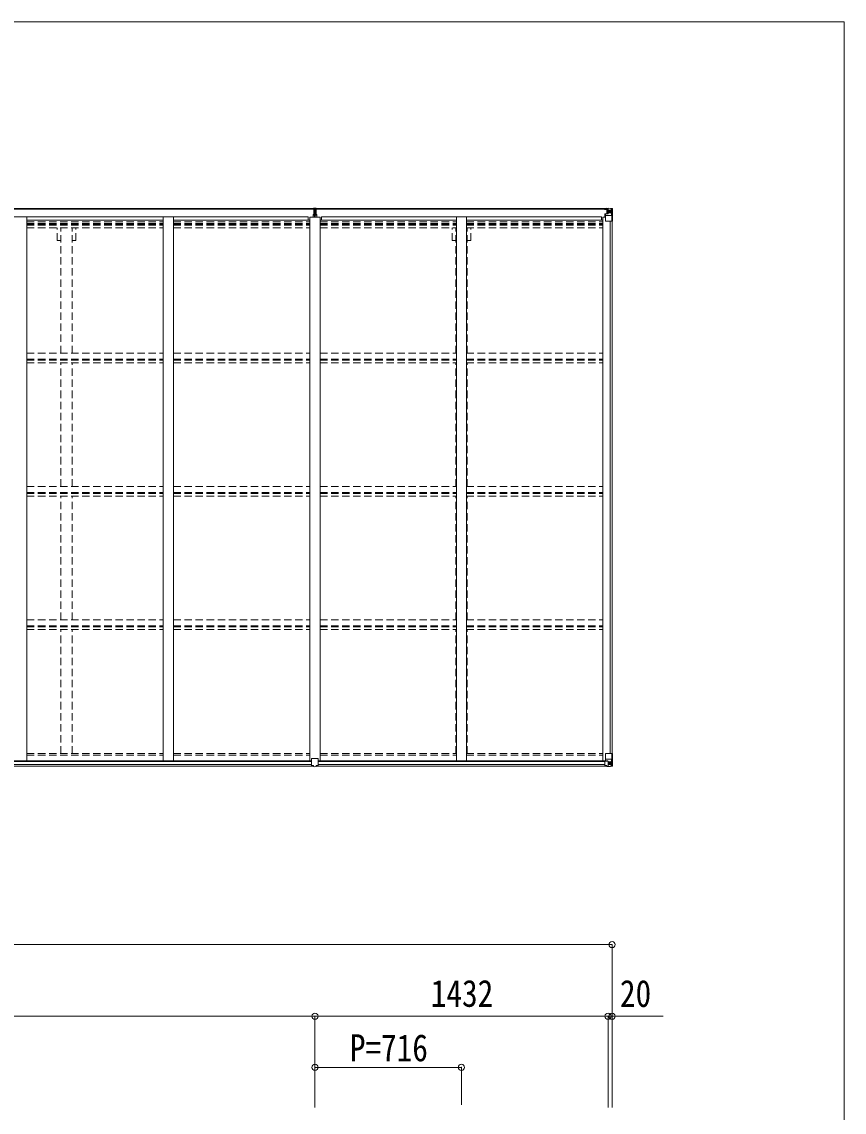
# Model space of a CAD drawing. Units: millimetres at full size, sheet at 1:30. Extents: x -8432 to 8432, y -5820 to 5820.
# Drawn here: x 3990 to 8008, y 494 to 5820 of the extents above; entities that cross this region are included whole.
import ezdxf
from ezdxf.enums import TextEntityAlignment as Align

# ---------------------------------------------------------------- set-up
doc = ezdxf.new("R2010")
doc.units = ezdxf.units.MM
doc.header["$LTSCALE"] = 30
doc.header["$PDMODE"] = 32
doc.header["$PDSIZE"] = 30
doc.linetypes.add('DASHED1', pattern=[1.8, 1.2, -0.6])
for name, color, linetype, lineweight in [('0-3_ELV2', 4, 'Continuous', 9), ('0-4_TABLE1', 6, 'Continuous', 9), ('0-6_OTH_LINE', 6, 'Continuous', 9), ('F-0_240', 7, 'Continuous', 9)]:
    doc.layers.add(name, color=color, linetype=linetype, lineweight=lineweight)
doc.styles.add('ＭＳ ゴシック', font='')
doc.styles.get('ＭＳ ゴシック').set_extended_font_data('MS Gothic')

msp = doc.modelspace()

# ---------------------------------------------------------------- linework, layer by layer
at = {"layer": '0-3_ELV2'}
for p, q in [((-304.17, 4907.47), (5415.83, 4907.47)), ((-304.17, 4905.33), (5415.83, 4905.33)), ((5428.83, 4907.47), (6852.83, 4907.47)), ((5428.83, 4905.33), (6852.83, 4905.33)), ((-273.17, 4867.19), (5389.83, 4867.19)), ((4015.33, 4867.17), (4015.33, 2209.25)), ((4015.33, 4851.67), (4681.33, 4851.67)), ((4681.33, 4867.17), (4681.33, 2209.25)), ((4731.33, 4867.17), (4731.33, 2209.25)), ((4731.33, 4851.67), (5397.33, 4851.67)), ((5389.83, 4851.67), (5389.83, 4867.19)), ((5397.33, 4865.35), (5447.33, 4865.35)), ((5397.33, 2209.25), (5397.33, 4865.35)), ((5447.33, 2209.25), (5447.33, 4865.35)), ((5447.33, 4851.67), (6113.33, 4851.67)), ((5454.83, 4867.19), (6821.83, 4867.19)), ((5454.83, 4851.67), (5454.83, 4867.19)), ((6113.33, 2209.25), (6113.33, 4867.19)), ((6163.33, 2209.25), (6163.33, 4867.19)), ((6163.33, 4851.67), (6829.33, 4851.67)), ((6821.83, 4851.67), (6821.83, 4867.19)), ((6829.33, 4865.35), (6842.33, 4865.35)), ((6829.33, 4865.35), (6829.33, 2209.25)), ((6864.63, 4846.7), (6864.63, 2245.27)), ((6874.33, 4846.7), (6874.33, 2245.27)), ((-300.94, 2209.25), (5405.83, 2209.25)), ((-289.17, 2206.98), (5405.83, 2206.98)), ((-289.17, 2191.37), (5405.83, 2191.37)), ((5438.83, 2209.25), (6849.59, 2209.25)), ((5438.83, 2206.98), (6837.83, 2206.98)), ((5438.83, 2191.37), (6837.83, 2191.37)), ((-299.17, 2183.47), (5415.83, 2183.47)), ((5428.83, 2183.47), (6847.83, 2183.47))]:
    msp.add_line(p, q, dxfattribs=at)
at = {"layer": '0-3_ELV2', "linetype": 'DASHED1'}
for p, q in [((4015.33, 4843.28), (4681.33, 4843.28)), ((4015.33, 4835.08), (4681.33, 4835.08)), ((4015.33, 4831.15), (4681.33, 4831.15)), ((4015.33, 4826.07), (4681.33, 4826.07)), ((4015.33, 4813.06), (4681.33, 4813.06)), ((4163.13, 4751.47), (4163.13, 4813.06)), ((4180.83, 4201.95), (4180.83, 4813.06)), ((4235.83, 4201.95), (4235.83, 4813.06)), ((4253.53, 4751.47), (4253.53, 4813.06)), ((4731.33, 4843.28), (5397.33, 4843.28)), ((4731.33, 4835.08), (5397.33, 4835.08)), ((4731.33, 4831.15), (5397.33, 4831.15)), ((4731.33, 4826.07), (5397.33, 4826.07)), ((4731.33, 4813.06), (5397.33, 4813.06)), ((5447.33, 4843.28), (6113.33, 4843.28)), ((5447.33, 4835.08), (6113.33, 4835.08)), ((5447.33, 4831.15), (6113.33, 4831.15)), ((5447.33, 4826.07), (6113.33, 4826.07)), ((5447.33, 4813.06), (6113.33, 4813.06)), ((6093.13, 4751.47), (6093.13, 4813.06)), ((6110.83, 4201.95), (6110.83, 4813.06)), ((6163.33, 4843.28), (6829.33, 4843.28)), ((6163.33, 4835.08), (6829.33, 4835.08)), ((6163.33, 4831.15), (6829.33, 4831.15)), ((6163.33, 4826.07), (6829.33, 4826.07)), ((6163.33, 4813.06), (6829.33, 4813.06)), ((6165.83, 4201.95), (6165.83, 4813.06)), ((6183.53, 4751.47), (6183.53, 4813.06)), ((4163.13, 4751.47), (4180.83, 4751.47)), ((4235.83, 4751.47), (4253.53, 4751.47)), ((6093.13, 4751.47), (6110.83, 4751.47)), ((6165.83, 4751.47), (6183.53, 4751.47)), ((4015.33, 4201.95), (4681.33, 4201.95)), ((4015.33, 4172.21), (4681.33, 4172.21)), ((4015.33, 4167.66), (4681.33, 4167.66)), ((4731.33, 4201.95), (5397.33, 4201.95)), ((4731.33, 4172.21), (5397.33, 4172.21)), ((4731.33, 4167.66), (5397.33, 4167.66)), ((5447.33, 4201.95), (6113.33, 4201.95)), ((5447.33, 4172.21), (6113.33, 4172.21)), ((5447.33, 4167.66), (6113.33, 4167.66)), ((6163.33, 4201.95), (6829.3, 4201.95)), ((6163.33, 4172.21), (6829.3, 4172.21)), ((6163.33, 4167.66), (6829.3, 4167.66)), ((4015.33, 4154.65), (4681.33, 4154.65)), ((4180.83, 3550.16), (4180.83, 4154.65)), ((4235.83, 3550.16), (4235.83, 4154.65)), ((4731.33, 4154.65), (5397.33, 4154.65)), ((5447.33, 4154.65), (6113.33, 4154.65)), ((6110.83, 3550.16), (6110.83, 4154.65)), ((6163.33, 4154.65), (6829.3, 4154.65)), ((6165.83, 3550.16), (6165.83, 4154.65)), ((4015.33, 3550.29), (4681.33, 3550.29)), ((4015.33, 3520.55), (4681.33, 3520.55)), ((4015.33, 3516), (4681.33, 3516)), ((4731.33, 3550.29), (5397.33, 3550.29)), ((4731.33, 3520.55), (5397.33, 3520.55)), ((4731.33, 3516), (5397.33, 3516)), ((5447.33, 3550.29), (6113.33, 3550.29)), ((5447.33, 3520.55), (6113.33, 3520.55)), ((5447.33, 3516), (6113.33, 3516)), ((6163.33, 3550.29), (6829.3, 3550.29)), ((6163.33, 3520.55), (6829.3, 3520.55)), ((6163.33, 3516), (6829.3, 3516)), ((4015.33, 3502.99), (4681.33, 3502.99)), ((4180.83, 2898.5), (4180.83, 3501.8)), ((4235.83, 2898.5), (4235.83, 3501.8)), ((4731.33, 3502.99), (5397.33, 3502.99)), ((5447.33, 3502.99), (6113.33, 3502.99)), ((6110.83, 2898.5), (6110.83, 3501.8)), ((6163.33, 3502.99), (6829.3, 3502.99)), ((6165.83, 2898.5), (6165.83, 3501.8)), ((4015.33, 2898.63), (4681.33, 2898.63)), ((4731.33, 2898.63), (5397.33, 2898.63)), ((5447.33, 2898.63), (6113.33, 2898.63)), ((6163.33, 2898.63), (6829.3, 2898.63)), ((4015.33, 2868.89), (4681.33, 2868.89)), ((4015.33, 2864.34), (4681.33, 2864.34)), ((4015.33, 2851.33), (4681.33, 2851.33)), ((4180.83, 2245.42), (4180.83, 2850.14)), ((4235.83, 2245.42), (4235.83, 2850.14)), ((4731.33, 2868.89), (5397.33, 2868.89)), ((4731.33, 2864.34), (5397.33, 2864.34)), ((4731.33, 2851.33), (5397.33, 2851.33)), ((5447.33, 2868.89), (6113.33, 2868.89)), ((5447.33, 2864.34), (6113.33, 2864.34)), ((5447.33, 2851.33), (6113.33, 2851.33)), ((6110.83, 2245.42), (6110.83, 2850.14)), ((6163.33, 2868.89), (6829.3, 2868.89)), ((6163.33, 2864.34), (6829.3, 2864.34)), ((6163.33, 2851.33), (6829.3, 2851.33)), ((6165.83, 2245.42), (6165.83, 2850.14)), ((4015.33, 2245.42), (4681.33, 2245.42)), ((4731.33, 2245.42), (5397.33, 2245.42)), ((5447.33, 2245.42), (6113.33, 2245.42)), ((6163.33, 2245.42), (6829.33, 2245.42)), ((4015.33, 2237.07), (4681.33, 2237.07)), ((4731.33, 2237.07), (5397.33, 2237.07)), ((5447.33, 2237.07), (6113.33, 2237.07)), ((6163.33, 2237.07), (6829.33, 2237.07))]:
    msp.add_line(p, q, dxfattribs=at)
at = {"layer": '0-4_TABLE1'}
for p, q in [((5415.83, 4909.17), (5422.33, 4909.57)), ((5415.83, 4904.67), (5415.83, 4909.17)), ((5420.83, 4906.48), (5415.83, 4906.17)), ((5416.83, 4903.67), (5420.83, 4903.67)), ((5416.83, 4878.14), (5416.83, 4903.67)), ((5416.83, 4901.84), (5420.83, 4901.77)), ((5422.33, 4906.57), (5420.83, 4906.47)), ((5420.83, 4906.47), (5420.83, 4865.35)), ((5422.33, 4909.57), (5428.83, 4909.17)), ((5422.33, 4909.57), (5422.33, 4906.57)), ((5428.83, 4906.17), (5422.33, 4906.57)), ((5423.83, 4903.67), (5427.83, 4903.67)), ((5423.83, 4903.67), (5423.83, 4865.35)), ((5423.83, 4901.77), (5427.83, 4901.77)), ((5427.83, 4878.14), (5427.83, 4903.67)), ((5428.83, 4904.67), (5428.83, 4909.17)), ((6836.33, 4902.72), (6836.33, 4905.33)), ((6842.33, 4904.4), (6836.33, 4904.4)), ((6837.33, 4905.33), (6837.33, 4904.4)), ((6837.33, 4902.67), (6852.33, 4902.54)), ((6842.53, 4907.9), (6840.84, 4907.47)), ((6852.33, 4902.71), (6842.33, 4902.79)), ((6842.53, 4907.9), (6842.83, 4907.9)), ((6842.83, 4907.9), (6842.83, 4907.47)), ((6844.33, 4903.63), (6844.33, 4905.33)), ((6844.33, 4904.66), (6852.33, 4904.66)), ((6844.33, 4904.63), (6852.33, 4904.63)), ((6844.33, 4903.63), (6852.83, 4903.63)), ((6847.83, 4907.47), (6847.83, 4910.1)), ((6847.83, 4910.1), (6875.39, 4908.41)), ((6854.33, 4908.82), (6847.83, 4909.21)), ((6847.83, 4908.29), (6852.83, 4908.2)), ((6848.83, 4882.6), (6848.83, 4902.57)), ((6852.72, 4902.33), (6848.83, 4902.33)), ((6852.33, 4904.66), (6852.33, 4902.71)), ((6852.33, 4902.54), (6852.33, 4902.71)), ((6852.83, 4903.99), (6854.33, 4903.99)), ((6852.83, 4900.46), (6866.33, 4900.46)), ((6854.33, 4883.6), (6854.33, 4909.7)), ((6854.33, 4909.59), (6866.33, 4908.8)), ((6868.66, 4900.4), (6866.33, 4900.46)), ((6866.42, 4908.8), (6874.34, 4908.32)), ((6868.66, 4886.93), (6868.66, 4900.4)), ((6869.52, 4903.91), (6872.25, 4907.58)), ((6873.48, 4907.35), (6873.49, 4907.29)), ((6873.49, 4846.7), (6873.49, 4907.29)), ((6875.39, 4908.37), (6875.39, 4908.41)), ((6876.33, 4907.41), (6876.33, 4846.7)), ((5413.83, 4878.11), (5420.83, 4878.17)), ((5413.83, 4865.35), (5413.83, 4878.11)), ((5420.83, 4877.67), (5413.83, 4877.61)), ((5413.83, 4876.74), (5420.83, 4876.67)), ((5420.83, 4876.17), (5413.83, 4876.24)), ((5416.83, 4898.24), (5420.83, 4898.18)), ((5416.83, 4890.01), (5420.83, 4889.97)), ((5420.83, 4892.96), (5423.83, 4892.96)), ((5420.83, 4885.89), (5423.83, 4885.89)), ((5420.83, 4876.25), (5423.83, 4876.25)), ((5420.83, 4869.17), (5423.83, 4869.17)), ((5423.83, 4898.18), (5427.83, 4898.18)), ((5423.83, 4889.97), (5427.83, 4889.97)), ((5423.83, 4878.17), (5430.83, 4878.11)), ((5430.83, 4877.61), (5423.83, 4877.67)), ((5423.83, 4876.67), (5430.83, 4876.74)), ((5430.83, 4876.24), (5423.83, 4876.17)), ((5430.83, 4878.11), (5430.83, 4865.35)), ((6842.88, 4881.61), (6837.83, 4881.57)), ((6837.83, 4865.35), (6837.83, 4881.57)), ((6837.83, 4879.85), (6842.33, 4879.83)), ((6837.83, 4869.7), (6842.33, 4869.7)), ((6838.83, 4881.58), (6838.83, 4879.85)), ((6842.33, 4847.7), (6842.33, 4880.8)), ((6866.33, 4873.37), (6842.33, 4873.37)), ((6853.5, 4883.35), (6843.16, 4881.69)), ((6843.16, 4881.06), (6853.5, 4882.71)), ((6843.16, 4881.69), (6843.16, 4881.06)), ((6848.83, 4898.7), (6852.83, 4898.7)), ((6848.83, 4890.5), (6852.83, 4890.5)), ((6852.83, 4886.9), (6866.33, 4886.9)), ((6853.5, 4882.71), (6853.5, 4883.35)), ((6860.85, 4893.26), (6860.85, 4892.3)), ((6866.33, 4886.9), (6868.66, 4886.93)), ((6866.33, 4886.9), (6866.33, 4886.9)), ((6872.94, 4873.58), (6866.33, 4873.37)), ((6872.94, 4873.58), (6868.8, 4885.67)), ((6876.33, 4846.7), (6843.33, 4846.7)), ((6842.33, 2244.27), (6842.33, 2211.17)), ((6876.33, 2245.27), (6843.33, 2245.27)), ((6873.49, 2245.27), (6873.49, 2184.68)), ((6876.33, 2184.56), (6876.33, 2245.27)), ((5405.83, 2187.34), (5405.83, 2219.66)), ((5405.83, 2187.34), (5405.83, 2187.3)), ((5437.83, 2220.66), (5406.83, 2220.66)), ((5415.83, 2186.57), (5406.83, 2186.62)), ((5428.83, 2186.57), (5437.83, 2186.62)), ((5438.83, 2187.34), (5438.83, 2219.66)), ((5438.83, 2187.34), (5438.83, 2187.3)), ((6837.83, 2208.11), (6837.83, 2187.96)), ((6847.83, 2209.05), (6838.83, 2209.02)), ((6838.83, 2187.24), (6847.83, 2187.19)), ((6866.33, 2218.6), (6842.33, 2218.6)), ((6843.16, 2210.91), (6853.5, 2209.26)), ((6843.16, 2210.28), (6843.16, 2210.91)), ((6850.81, 2209.05), (6843.16, 2210.28)), ((6854.33, 2209.05), (6847.83, 2209.05)), ((6847.83, 2181.87), (6847.83, 2187.81)), ((6853.5, 2209.26), (6853.5, 2209.05)), ((6854.33, 2209.05), (6854.33, 2182.27)), ((6854.33, 2205.07), (6866.33, 2205.07)), ((6866.33, 2191.51), (6854.33, 2191.51)), ((6861.81, 2198.71), (6861.81, 2199.67)), ((6872.94, 2218.38), (6866.33, 2218.6)), ((6866.33, 2205.07), (6866.33, 2205.07)), ((6866.33, 2205.07), (6868.66, 2205.04)), ((6868.66, 2191.56), (6866.33, 2191.51)), ((6868.66, 2205.04), (6868.66, 2191.56)), ((6872.94, 2218.38), (6868.8, 2206.3)), ((6869.52, 2188.06), (6872.25, 2184.39)), ((6873.48, 2184.61), (6873.49, 2184.68)), ((6854.33, 2182.38), (6866.33, 2183.16)), ((6866.42, 2183.17), (6874.34, 2183.64)), ((6875.39, 2183.6), (6875.39, 2183.55))]:
    msp.add_line(p, q, dxfattribs=at)
for points in [[(6842.33, 4904.4), (6842.33, 4902.78), (6836.33, 4902.83)], [(6847.83, 4908.7), (6852.83, 4908.7), (6852.83, 4883.24)], [(6859.89, 4895.18), (6858.93, 4895.18), (6858.93, 4894.22), (6859.89, 4894.22)], [(6861.81, 4896.14), (6861.81, 4897.1), (6860.85, 4897.1), (6860.85, 4896.14)], [(6860.85, 4892.3), (6861.81, 4892.3), (6861.81, 4893.26)], [(6862.77, 4894.22), (6863.73, 4894.22), (6863.73, 4895.18), (6862.77, 4895.18)], [(5422.33, 2181.14), (5415.83, 2181.54), (5415.83, 2186.57)], [(5422.33, 2181.14), (5428.83, 2181.54), (5428.83, 2186.57)], [(6837.83, 2187.96), (6837.84, 2187.85), (6847.83, 2187.81)], [(6859.89, 2197.75), (6858.93, 2197.75), (6858.93, 2196.79), (6859.89, 2196.79)], [(6861.81, 2199.67), (6860.85, 2199.67), (6860.85, 2198.71)], [(6860.85, 2195.83), (6860.85, 2194.87), (6861.81, 2194.87), (6861.81, 2195.83)], [(6862.77, 2196.79), (6863.73, 2196.79), (6863.73, 2197.75), (6862.77, 2197.75)], [(6875.39, 2183.55), (6866.33, 2183), (6847.83, 2181.87)]]:
    msp.add_lwpolyline(points, dxfattribs=at)
for centre in [(6861.33, 4894.7), (6861.33, 2197.27)]:
    msp.add_circle(centre, 5.3, dxfattribs=at)
for centre, radius, start, end in [((5416.83, 4904.67), 1, 180, 270), ((5427.83, 4904.67), 1, 270, 0), ((6837.19, 4910.36), 7.69, 263.56574, 271.03001), ((6852.33, 4905.16), 0.5, 270.00309, 0.00198), ((6852.33, 4905.13), 0.5, 269.99891, 359.99891), ((6852.33, 4902.21), 0.5, 359.95536, 89.47105), ((6852.32, 4902.03), 0.513, 358.95293, 88.11972), ((6872.2, 4907.41), 1.28, 357.54105, 48.82169), ((6874.18, 4921.02), 12.7, 264.89689, 270.75534), ((6875.33, 4907.41), 0.999, 0.04917, 86.5576), ((6875.33, 4907.41), 1, 359.99921, 86.49983), ((6875.33, 4907.37), 0.999, 0.04917, 86.5576), ((6843.27, 4880.76), 0.937, 96.73234, 177.67791), ((6843.27, 4880.13), 0.937, 96.73234, 177.67791), ((6843.33, 4847.7), 1, 180, 270), ((6853.39, 4884.28), 0.937, 276.73234, 357.67791), ((6853.39, 4883.64), 0.937, 276.73234, 357.67791), ((6859.89, 4896.14), 0.96, 270, 0), ((6859.89, 4893.26), 0.96, 0, 90), ((6862.77, 4896.14), 0.96, 180, 270), ((6862.77, 4893.26), 0.96, 90, 180), ((6843.33, 2244.27), 1, 90, 180), ((5406.83, 2219.66), 1, 90, 180), ((5437.83, 2219.66), 1, 0, 90), ((6843.27, 2211.84), 0.937, 182.32209, 263.26766), ((6843.27, 2211.21), 0.937, 182.32209, 263.26766), ((6853.39, 2208.33), 0.937, 50.93398, 83.26766), ((6859.89, 2198.71), 0.96, 270, 0), ((6859.89, 2195.83), 0.96, 0, 90), ((6862.77, 2198.71), 0.96, 180, 270), ((6862.77, 2195.83), 0.96, 90, 180), ((6872.2, 2184.56), 1.28, 311.17831, 2.45895), ((6875.33, 2184.6), 0.999, 273.4424, 359.95083), ((6875.33, 2184.56), 0.999, 273.4424, 359.95083), ((6875.33, 2184.55), 1, 273.50017, 0.00079), ((6874.18, 2170.95), 12.7, 89.24466, 95.10311)]:
    msp.add_arc(centre, radius, start, end, dxfattribs=at)
for centre, major_axis, ratio, start_param, end_param in [((5420.86, 4906.48), (0.18, -2.99), 0.008711, 3.1415927, 4.7113235), ((5248.96, 4895.96), (171.87, 10.52), 0.017422, 6.2821194, 6.2831848), ((6948.08, 4900.46), (-81.75, 0), 0.061163, 6.2824128, 6.2831853), ((6871.53, 4900.32), (-0.03, 5), 0.573921, 0.7672717, 1.551125), ((6873.2, 4905.39), (0.02, 3), 0.466854, 0.125683, 0.7596956), ((6873.39, 4908.49), (-2, 0.12), 0.060933, 2.0712557, 3.1453404), ((6674.39, 4920.72), (-201, 12.36), 0.060933, 3.1453404, 3.145839), ((6870.07, 4886.95), (0, 3), 0.468246, 1.5772882, 2.0127935), ((6872.22, 4875.93), (-0.85, 2.32), 0.403757, 3.0087805, 3.9744392), ((5406.83, 2187.33), (1, -0.012), 0.707053, 3.2044821, 4.7211143), ((5437.83, 2187.33), (-1, -0.012), 0.707053, 3.2044821, 4.7211143), ((6838.83, 2208.11), (-1, -0.021), 0.906239, 4.6936843, 6.2644806), ((6838.83, 2187.95), (-1, 0.012), 0.707053, 0.1587743, 1.5795216), ((6948.08, 2191.51), (-81.75, 0), 0.061163, 0, 0.0007725), ((6871.53, 2191.64), (-0.03, -5), 0.573921, 4.7320603, 5.5159136), ((6870.07, 2205.01), (0, -3), 0.468246, 4.2703918, 4.7058971), ((6873.2, 2186.57), (0.02, -3), 0.466854, 5.5234897, 6.1575023), ((6872.22, 2216.04), (-0.85, -2.32), 0.403757, 2.3087461, 3.2744049), ((6873.39, 2183.48), (-2, -0.12), 0.060933, 3.1378449, 4.2119296), ((6674.39, 2171.24), (-201, -12.36), 0.060933, 3.1373463, 3.1378449)]:
    msp.add_ellipse(centre, major_axis=major_axis, ratio=ratio, start_param=start_param, end_param=end_param, dxfattribs=at)
at = {"layer": '0-6_OTH_LINE'}
for p, q in [((-325.67, 1312.53), (6874.33, 1312.53)), ((6874.33, 1312.53), (6874.33, 519.88)), ((-305.67, 962.53), (5422.33, 962.53)), ((5422.33, 962.53), (5422.33, 517.12)), ((5422.33, 962.53), (6854.33, 962.53)), ((6854.33, 962.53), (6854.33, 517.12)), ((6854.33, 962.53), (6874.33, 962.53)), ((6874.33, 962.53), (6874.33, 517.12)), ((5422.33, 712.53), (5422.33, 530.08)), ((5422.33, 712.53), (6138.33, 712.53)), ((6138.33, 712.53), (6138.33, 530.08))]:
    msp.add_line(p, q, dxfattribs=at)
at = {"layer": '0-6_OTH_LINE', "lineweight": 18}
msp.add_line((7123.16, 962.53), (6874.33, 962.53), dxfattribs=at)
at = {"layer": '0-6_OTH_LINE'}
for p in [(6874.33, 1312.53), (5422.33, 962.53), (6854.33, 962.53), (6874.33, 962.53), (5422.33, 712.53), (6138.33, 712.53)]:
    msp.add_point(p, dxfattribs=at)
at = {"layer": 'F-0_240', "color": 5}
for p, q in [((-8432.06, 5820), (8007.94, 5820)), ((8007.94, 5820), (8007.94, -5820))]:
    msp.add_line(p, q, dxfattribs=at)

# ---------------------------------------------------------------- texts
at = {"layer": '0-6_OTH_LINE', "color": 7, "style": 'ＭＳ ゴシック', "width": 0.85}
for s, p in [('1432', (5988.33, 968.53)), ('20', (6912.41, 968.17)), ('P=716', (5592.83, 702.53))]:
    msp.add_text(s, height=132, dxfattribs=at).set_placement(p, align=Align.BOTTOM_LEFT)

doc.saveas('drawing.dxf')
